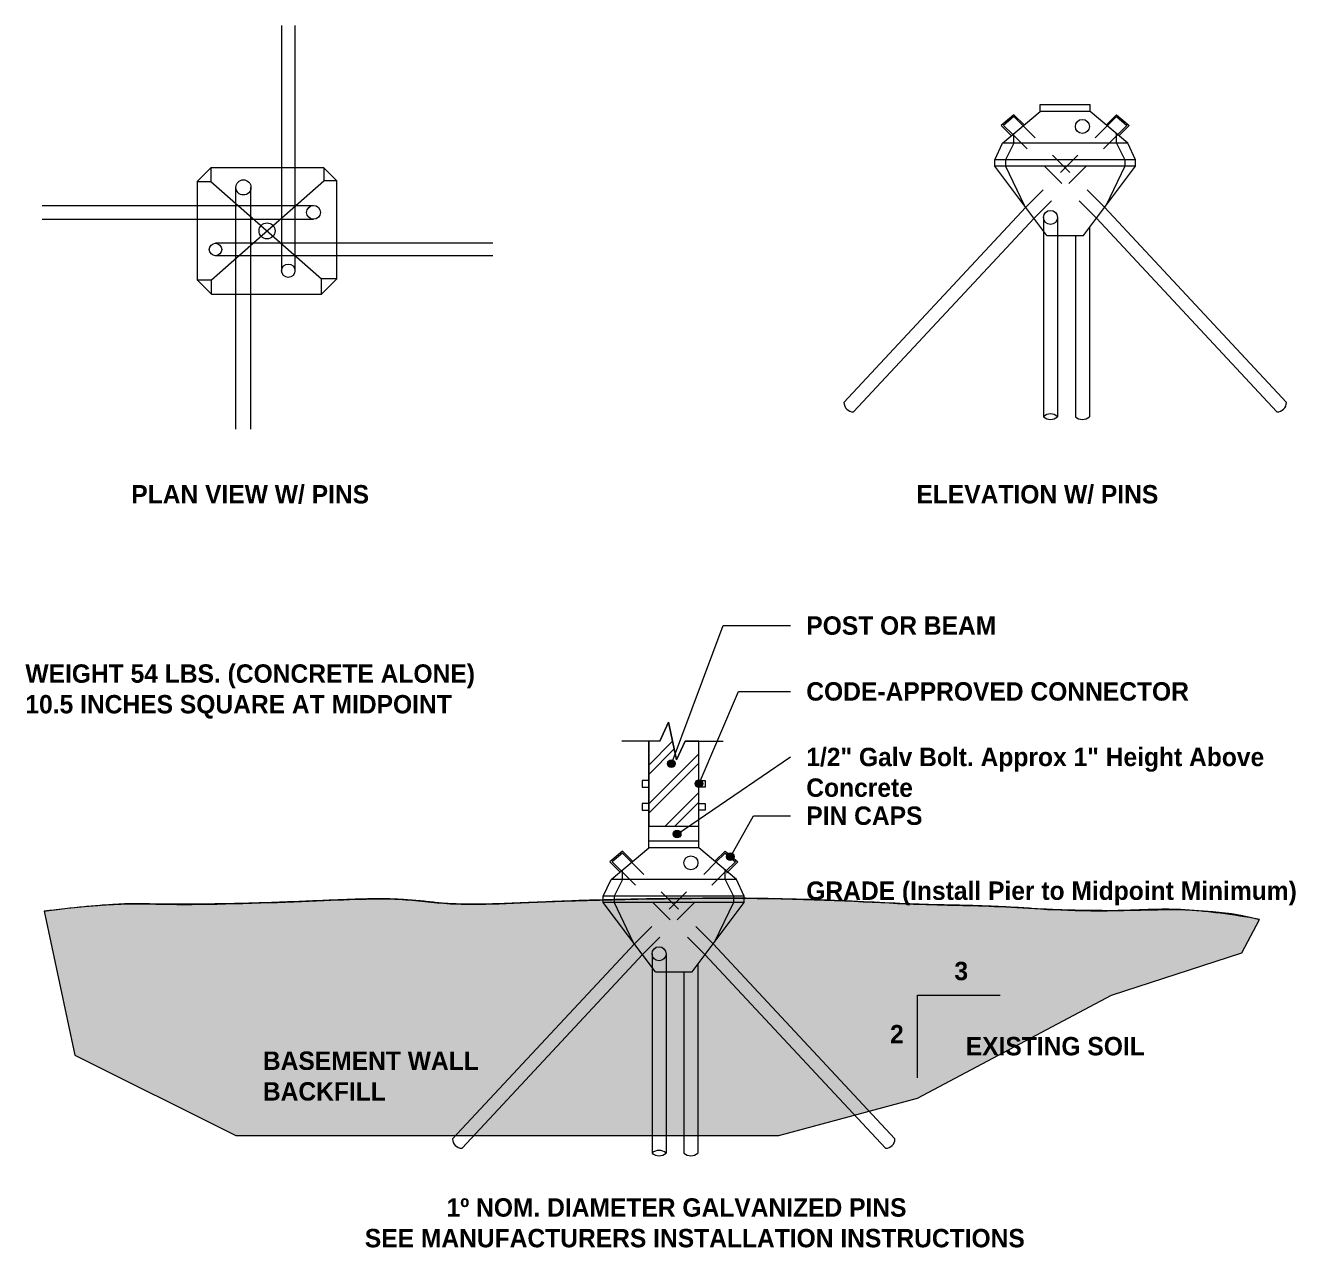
# Model space of a CAD drawing. Header units: inches. Extents: x -16566 to 235, y -92 to 81.
# Drawn here: x 74.29 to 80.77, y 74.94 to 81.17 of the extents above; entities that cross this region are included whole.
import ezdxf

# ---------------------------------------------------------------- set-up
doc = ezdxf.new("R2010")
doc.units = ezdxf.units.IN
doc.header["$MEASUREMENT"] = 0
doc.linetypes.add('Dash 1_8_', pattern=[0.25, 0.125, -0.125])
for name, color, linetype, lineweight in [('A-DETL', 90, 'Continuous', 9), ('A-DETL-GENF', 92, 'Continuous', 9), ('A-DETL-THIN', 151, 'Continuous', 9), ('G-ANNO-TEXT', 231, 'Continuous', 9)]:
    doc.layers.add(name, color=color, linetype=linetype, lineweight=lineweight)
doc.styles.add('Century Gothic_B', font='', dxfattribs={"height": 0.09375})
doc.styles.get('Century Gothic_B').set_extended_font_data('Century Gothic', bold=True)

msp = doc.modelspace()

# ---------------------------------------------------------------- hatches: boundary and pattern name
at = {"layer": 'A-DETL-GENF'}
h = msp.add_hatch(dxfattribs=at)
h.set_pattern_fill('FP_1', style=0, pattern_type=2)
h.set_pattern_definition([(45, (57.28915, 0), (-0.09899495, 0.09899495), []), (45, (57.28915, 0.15), (-0.09899495, 0.09899495), [])])
h.paths.add_polyline_path([(77.72566, 77.089), (77.72566, 77.52244), (77.65578, 77.52244), (77.61265, 77.42587), (77.57133, 77.61896), (77.5264, 77.52244), (77.47021, 77.52244), (77.47021, 77.089), (77.68769, 77.089)], flags=0)
h = msp.add_hatch(dxfattribs=at)
h.set_pattern_fill('FP_3', style=0, pattern_type=2)
h.set_pattern_definition([(0, (57.28915, 0), (0.16, 0.04), [0.013, -0.107, 0.013, -0.107, -0.64]), (0, (57.28915, 0), (0.16, 0.04), [-0.24, 0.013, -0.227, 0.013, -0.107, -0.28]), (0, (57.28915, 0), (0.16, 0.04), [-0.6, 0.013, -0.067, 0.013, -0.187]), (120, (57.34915, 0.02), (-0.114641016, 0.118564065), [0.013, -0.107, 0.013, -0.107, -0.64]), (120, (57.34915, 0.02), (-0.114641016, 0.118564065), [-0.24, 0.013, -0.227, 0.013, -0.107, -0.28]), (120, (57.34915, 0.02), (-0.114641016, 0.118564065), [-0.6, 0.013, -0.067, 0.013, -0.187]), (240, (57.36915, 0.1), (-0.045358984, -0.158564065), [0.013, -0.107, 0.013, -0.107, -0.64]), (240, (57.36915, 0.1), (-0.045358984, -0.158564065), [-0.24, 0.013, -0.227, 0.013, -0.107, -0.28]), (240, (57.36915, 0.1), (-0.045358984, -0.158564065), [-0.6, 0.013, -0.067, 0.013, -0.187])])
h.paths.add_polyline_path([(78.13351, 75.51241), (78.84065, 75.70188), (79.82859, 76.22718), (80.49434, 76.4435), (80.58319, 76.61335), (80.38371, 76.64464), (80.19194, 76.66247), (80.00526, 76.66287), (79.83154, 76.65775), (79.67946, 76.65912), (79.54393, 76.66268), (79.42397, 76.66891), (79.31585, 76.67551), (79.21641, 76.68001), (79.12286, 76.68345), (78.94196, 76.68776), (78.84867, 76.69077), (78.7511, 76.6945), (78.41696, 76.7098), (78.28909, 76.71448), (78.15068, 76.71807), (78.00322, 76.72043), (77.84597, 76.72112), (77.68393, 76.72045), (77.52054, 76.71853), (77.35983, 76.71556), (77.20604, 76.71167), (77.06197, 76.70714), (76.71086, 76.69311), (76.616, 76.69072), (76.52936, 76.69105), (76.44876, 76.69394), (76.3726, 76.70058), (76.29756, 76.70805), (76.22108, 76.71406), (76.1394, 76.71792), (76.04935, 76.71765), (75.94659, 76.71484), (75.52688, 76.69863), (75.35992, 76.69372), (75.19842, 76.69134), (75.04354, 76.69034), (74.91067, 76.69256), (74.76971, 76.69071), (74.59258, 76.67729), (74.38864, 76.6548), (74.54559, 75.9214), (75.36599, 75.51241), (77.68769, 75.51241)], flags=0)
at = {"layer": 'G-ANNO-TEXT', "lineweight": 20}
h = msp.add_hatch(color=147, dxfattribs=at)
edge = h.paths.add_edge_path(flags=0)
edge.add_arc((77.58577, 77.40644), 0.01953, 0, 360)
h = msp.add_hatch(color=147, dxfattribs=at)
edge = h.paths.add_edge_path(flags=0)
edge.add_arc((77.72673, 77.30527), 0.01953, 0, 360)
h = msp.add_hatch(color=147, dxfattribs=at)
edge = h.paths.add_edge_path(flags=0)
edge.add_arc((77.61531, 77.04846), 0.01953, 0, 360)
h = msp.add_hatch(color=147, dxfattribs=at)
edge = h.paths.add_edge_path(flags=0)
edge.add_arc((77.88687, 76.9324), 0.01953, 0, 360)

# ---------------------------------------------------------------- linework, layer by layer
at = {"layer": 'A-DETL', "linetype": 'Dash 1_8_'}
for p, q in [((79.75213, 80.18657), (79.32572, 80.61297)), ((79.79391, 80.24202), (79.37859, 80.65734)), ((79.39247, 80.24202), (79.80779, 80.65734)), ((79.43426, 80.18657), (79.86066, 80.61297)), ((77.75687, 76.43405), (77.33047, 76.86045)), ((77.79865, 76.48949), (77.38334, 76.90481)), ((77.39722, 76.48949), (77.81254, 76.90481)), ((77.439, 76.43405), (77.8654, 76.86045))]:
    msp.add_line(p, q, dxfattribs=at)
at = {"layer": 'A-DETL'}
for p, q in [((77.5264, 77.52244), (77.57133, 77.61896)), ((77.57133, 77.61896), (77.61265, 77.42587)), ((77.5264, 77.52244), (77.33337, 77.52244)), ((77.61265, 77.42587), (77.65578, 77.52244)), ((77.65578, 77.52244), (77.85062, 77.52244))]:
    msp.add_line(p, q, dxfattribs=at)
at = {"layer": 'A-DETL-THIN'}
for p, q in [((75.59911, 81.16908), (75.59911, 79.91908)), ((75.66736, 81.16908), (75.66736, 79.91908)), ((79.46546, 80.76683), (79.72092, 80.76683)), ((79.46546, 80.73023), (79.46546, 80.76683)), ((79.72092, 80.73023), (79.72092, 80.76683)), ((79.33143, 80.71377), (79.26663, 80.6594)), ((79.27395, 80.56953), (79.46546, 80.73023)), ((79.33173, 80.7042), (79.27886, 80.65984)), ((79.38323, 80.66198), (79.33143, 80.71377)), ((79.37859, 80.65734), (79.33173, 80.7042)), ((79.72092, 80.73023), (79.46546, 80.73023)), ((79.91243, 80.56953), (79.72092, 80.73023)), ((79.80315, 80.66198), (79.85495, 80.71377)), ((79.80779, 80.65734), (79.85465, 80.7042)), ((79.85465, 80.7042), (79.90752, 80.65984)), ((79.85495, 80.71377), (79.91976, 80.6594)), ((79.26663, 80.6594), (79.31938, 80.60664)), ((79.32572, 80.61297), (79.27886, 80.65984)), ((79.33173, 80.56953), (79.33173, 80.61801)), ((79.85465, 80.56953), (79.85465, 80.61801)), ((79.86066, 80.61297), (79.90752, 80.65984)), ((79.91976, 80.6594), (79.867, 80.60664)), ((79.23428, 80.48445), (79.27395, 80.56953)), ((79.91243, 80.56953), (79.27395, 80.56953)), ((79.33173, 80.56953), (79.28931, 80.48445)), ((79.85465, 80.56953), (79.89707, 80.48445)), ((79.95211, 80.48445), (79.91243, 80.56953)), ((79.95211, 80.48445), (79.23428, 80.48445)), ((79.23428, 80.45196), (79.23428, 80.48445)), ((79.28931, 80.48445), (79.28931, 80.45196)), ((79.89707, 80.48445), (79.89707, 80.45196)), ((79.95211, 80.45196), (79.95211, 80.48445)), ((75.23915, 80.44297), (75.16941, 80.37324)), ((75.81509, 80.44297), (75.23915, 80.44297)), ((75.23915, 80.44297), (75.23915, 80.37324)), ((75.88045, 80.37761), (75.81509, 80.44297)), ((75.81509, 80.44297), (75.81509, 80.37761)), ((79.95211, 80.45196), (79.23428, 80.45196)), ((79.50006, 80.09925), (79.23428, 80.45196)), ((79.28931, 80.45196), (79.38473, 80.2523)), ((79.68632, 80.09925), (79.95211, 80.45196)), ((79.89707, 80.45196), (79.80165, 80.2523)), ((75.16941, 80.37324), (75.16941, 79.87324)), ((75.16941, 80.37324), (75.23915, 80.37324)), ((75.23915, 80.37324), (75.80295, 79.87761)), ((75.24254, 79.87324), (75.81509, 80.37761)), ((75.88045, 80.37761), (75.81509, 80.37761)), ((75.88045, 79.87761), (75.88045, 80.37761)), ((75.36599, 79.11108), (75.36599, 80.34363)), ((75.44315, 79.11108), (75.44315, 80.34363)), ((74.37902, 80.25159), (75.76219, 80.25159)), ((78.46563, 79.2481), (79.39247, 80.24202)), ((80.72075, 79.2481), (79.79391, 80.24202)), ((74.37902, 80.18106), (75.76219, 80.18106)), ((78.51401, 79.19973), (79.43426, 80.18657)), ((79.48251, 80.19083), (79.48251, 79.17521)), ((79.55394, 80.19083), (79.55394, 79.17521)), ((80.67237, 79.19973), (79.75213, 80.18657)), ((79.50006, 80.09925), (79.68632, 80.09925)), ((79.64491, 80.09925), (79.64491, 79.17521)), ((79.71634, 80.13908), (79.71634, 79.17521)), ((76.67526, 80.0588), (75.26238, 80.0588)), ((76.67526, 79.99509), (75.26238, 79.99509)), ((75.16941, 79.87324), (75.24254, 79.80011)), ((75.16941, 79.87324), (75.24254, 79.87324)), ((75.24254, 79.80011), (75.24254, 79.87324)), ((75.80295, 79.80011), (75.88045, 79.87761)), ((75.88045, 79.87761), (75.80295, 79.87761)), ((75.80295, 79.80011), (75.80295, 79.87761)), ((75.24254, 79.80011), (75.80295, 79.80011)), ((77.57133, 77.61896), (77.5264, 77.52244)), ((77.61265, 77.42587), (77.57133, 77.61896)), ((77.5264, 77.52244), (77.47021, 77.52244)), ((77.47021, 77.52244), (77.47021, 77.089)), ((77.47021, 77.01431), (77.47021, 77.52244)), ((77.65578, 77.52244), (77.61265, 77.42587)), ((77.72566, 77.52244), (77.65578, 77.52244)), ((77.72566, 77.089), (77.72566, 77.52244)), ((77.72566, 77.01431), (77.72566, 77.52244)), ((77.47021, 77.32193), (77.43757, 77.32193)), ((77.43757, 77.32193), (77.43757, 77.28772)), ((77.72566, 77.32193), (77.7583, 77.32193)), ((77.7583, 77.32193), (77.7583, 77.28772)), ((77.43757, 77.28772), (77.47021, 77.28772)), ((77.7583, 77.28772), (77.72566, 77.28772)), ((77.47021, 77.20442), (77.43757, 77.20442)), ((77.43757, 77.20442), (77.43757, 77.17021)), ((77.72566, 77.20442), (77.7583, 77.20442)), ((77.7583, 77.20442), (77.7583, 77.17021)), ((77.43757, 77.17021), (77.47021, 77.17021)), ((77.7583, 77.17021), (77.72566, 77.17021)), ((77.47021, 77.089), (77.72566, 77.089)), ((77.47021, 77.089), (77.72566, 77.089)), ((77.47021, 77.01431), (77.72566, 77.01431)), ((77.47021, 76.9777), (77.47021, 77.01431)), ((77.72566, 76.9777), (77.72566, 77.01431)), ((77.33618, 76.96125), (77.27137, 76.90687)), ((77.2787, 76.81701), (77.47021, 76.9777)), ((77.33647, 76.95167), (77.28361, 76.90731)), ((77.38798, 76.90945), (77.33618, 76.96125)), ((77.38334, 76.90481), (77.33647, 76.95167)), ((77.72566, 76.9777), (77.47021, 76.9777)), ((77.91718, 76.81701), (77.72566, 76.9777)), ((77.8079, 76.90945), (77.8597, 76.96125)), ((77.81254, 76.90481), (77.8594, 76.95167)), ((77.8594, 76.95167), (77.91227, 76.90731)), ((77.8597, 76.96125), (77.9245, 76.90687)), ((77.27137, 76.90687), (77.32413, 76.85411)), ((77.33047, 76.86045), (77.28361, 76.90731)), ((77.33647, 76.81701), (77.33647, 76.86549)), ((77.8594, 76.81701), (77.8594, 76.86549)), ((77.8654, 76.86045), (77.91227, 76.90731)), ((77.9245, 76.90687), (77.86742, 76.84979)), ((77.23902, 76.73192), (77.2787, 76.81701)), ((77.91718, 76.81701), (77.2787, 76.81701)), ((77.33647, 76.81701), (77.29406, 76.73192)), ((77.8594, 76.81701), (77.90182, 76.73192)), ((77.95685, 76.73192), (77.91718, 76.81701)), ((77.95685, 76.73192), (77.23902, 76.73192)), ((77.23902, 76.69943), (77.23902, 76.73192)), ((77.29406, 76.73192), (77.29406, 76.69943)), ((77.90182, 76.73192), (77.90182, 76.69943)), ((77.95685, 76.69943), (77.95685, 76.73192)), ((74.38864, 76.6548), (74.54559, 75.9214)), ((77.95685, 76.69943), (77.23902, 76.69943)), ((77.50481, 76.34672), (77.23902, 76.69943)), ((77.29406, 76.69943), (77.38948, 76.49977)), ((77.69107, 76.34672), (77.95685, 76.69943)), ((77.90182, 76.69943), (77.8064, 76.49977)), ((80.49434, 76.4435), (80.58319, 76.61335)), ((76.47038, 75.49558), (77.39722, 76.48949)), ((78.7255, 75.49558), (77.79865, 76.48949)), ((76.51875, 75.4472), (77.439, 76.43405)), ((77.48725, 76.43831), (77.48725, 75.42268)), ((77.55868, 76.43831), (77.55868, 75.42268)), ((78.67712, 75.4472), (77.75687, 76.43405)), ((79.82859, 76.22718), (80.49434, 76.4435)), ((77.50481, 76.34672), (77.69107, 76.34672)), ((77.64965, 76.34672), (77.64965, 75.42268)), ((77.72108, 76.38656), (77.72108, 75.42268)), ((78.84065, 75.70188), (79.82859, 76.22718)), ((78.84065, 75.80617), (78.84065, 76.22718)), ((78.84065, 76.22718), (79.26166, 76.22718)), ((74.54559, 75.9214), (75.36599, 75.51241)), ((78.13351, 75.51241), (78.84065, 75.70188)), ((75.36599, 75.51241), (78.13351, 75.51241))]:
    msp.add_line(p, q, dxfattribs=at)
for centre, radius in [((79.68062, 80.65424), 0.03572), ((75.40457, 80.34363), 0.03858), ((75.76219, 80.21632), 0.03527), ((79.51822, 80.19083), 0.03572), ((75.52494, 80.12201), 0.04077), ((75.26238, 80.02695), 0.03185), ((75.63323, 79.91908), 0.03413), ((77.68537, 76.90171), 0.03572), ((77.52297, 76.43831), 0.03572)]:
    msp.add_circle(centre, radius, dxfattribs=at)
for centre, radius, start, end in [((78.51401, 79.2481), 0.04838, 180, 270), ((80.67237, 79.2481), 0.04838, 270, 0), ((79.51822, 79.13544), 0.05345, 48.07425, 131.92575), ((79.51822, 79.21498), 0.05345, 228.07425, 311.92575), ((79.68062, 79.21498), 0.05345, 228.07425, 311.92575), ((76.51875, 75.49558), 0.04838, 180, 270), ((78.67712, 75.49558), 0.04838, 270, 0), ((77.52297, 75.38291), 0.05345, 48.07425, 131.92575), ((77.52297, 75.46245), 0.05345, 228.07425, 311.92575), ((77.68537, 75.46245), 0.05345, 228.07425, 311.92575)]:
    msp.add_arc(centre, radius, start, end, dxfattribs=at)
for points, knots in [([(74.38864, 76.6548), (74.732, 76.70305), (75.00015, 76.67959), (75.81855, 76.70817), (76.1866, 76.72746), (76.50304, 76.67734), (76.98794, 76.71125), (78.15957, 76.7317), (78.82492, 76.68518), (79.25448, 76.68518), (79.76422, 76.64058), (80.33309, 76.68036), (80.58319, 76.61335)], [0, 0, 0, 0, 0.0398557, 0.08031765, 0.12220209, 0.1548415, 0.20979345, 0.2743731, 0.33738266, 0.38205554, 0.42404197, 0.46128847, 0.46128847, 0.46128847, 0.46128847]), ([(80.58319, 76.61335), (80.51541, 76.62602), (80.41566, 76.64166), (80.30268, 76.65404), (80.23906, 76.65939), (80.19191, 76.66269), (80.14491, 76.66465), (80.08223, 76.66515), (80.00472, 76.6631), (79.9299, 76.6599), (79.87263, 76.6581), (79.83127, 76.65764), (79.7915, 76.65785), (79.74005, 76.65817), (79.65436, 76.65941), (79.54123, 76.66212), (79.44159, 76.66762), (79.36881, 76.67258), (79.29757, 76.67664), (79.21553, 76.6801), (79.12236, 76.68372), (79.03221, 76.68568), (78.91256, 76.68824), (78.75536, 76.69381), (78.54116, 76.70466), (78.29593, 76.71517), (78.00967, 76.72155), (77.68473, 76.72123), (77.40995, 76.71705), (77.20464, 76.71175), (77.05908, 76.70728), (76.93086, 76.70196), (76.81338, 76.69703), (76.70928, 76.69286), (76.61466, 76.6902), (76.5425, 76.69059), (76.48863, 76.69204), (76.44856, 76.69374), (76.40972, 76.69663), (76.37257, 76.70055), (76.34175, 76.70396), (76.31676, 76.70646), (76.29757, 76.70807), (76.27832, 76.70956), (76.25298, 76.71164), (76.20879, 76.71515), (76.14068, 76.71878), (76.05129, 76.71798), (75.95025, 76.7152), (75.82723, 76.71026), (75.69115, 76.70443), (75.55582, 76.69958), (75.44192, 76.69577), (75.33238, 76.69286), (75.22469, 76.69145), (75.11894, 76.69076), (75.05513, 76.69028), (75.0076, 76.69036), (74.96335, 76.6912), (74.91094, 76.69271), (74.84643, 76.69362), (74.7716, 76.69129), (74.68541, 76.68545), (74.56318, 76.67508), (74.46109, 76.66381), (74.38864, 76.6548)], [0, 0, 0, 0, 0.0208333, 0.03125, 0.0364583, 0.0416667, 0.046875, 0.0520833, 0.0625, 0.0729167, 0.078125, 0.0833333, 0.0885417, 0.09375, 0.1041667, 0.125, 0.1458333, 0.15625, 0.1666667, 0.1875, 0.2083333, 0.2291667, 0.25, 0.2916667, 0.3333333, 0.375, 0.4166667, 0.4583333, 0.5, 0.5208333, 0.5416667, 0.5625, 0.5833333, 0.6041667, 0.625, 0.6458333, 0.65625, 0.6666667, 0.6770833, 0.6875, 0.6979167, 0.703125, 0.7083333, 0.7135417, 0.71875, 0.7291667, 0.75, 0.7708333, 0.7916667, 0.8125, 0.8333333, 0.8541667, 0.8645833, 0.875, 0.8958333, 0.90625, 0.9166667, 0.921875, 0.9270833, 0.9375, 0.9479167, 0.9583333, 0.96875, 0.9791667, 1, 1, 1, 1])]:
    msp.add_open_spline(points, degree=3, knots=knots, dxfattribs=at)
at = {"layer": 'G-ANNO-TEXT', "color": 147, "lineweight": 20}
for p, q in [((77.58577, 77.40644), (77.85008, 78.11088)), ((77.85008, 78.11088), (78.19351, 78.11088)), ((77.72673, 77.30527), (77.92724, 77.77524)), ((77.92724, 77.77524), (78.19351, 77.77524)), ((77.61531, 77.04846), (78.19351, 77.44116)), ((77.88687, 76.9324), (78.00446, 77.14201)), ((78.00446, 77.14201), (78.19351, 77.14201))]:
    msp.add_line(p, q, dxfattribs=at)
for centre in [(77.58577, 77.40644), (77.72673, 77.30527), (77.61531, 77.04846), (77.88687, 76.9324)]:
    msp.add_circle(centre, 0.01953, dxfattribs=at)

# ---------------------------------------------------------------- texts
at = {"layer": 'G-ANNO-TEXT', "color": 147, "lineweight": 20, "char_height": 0.09375, "attachment_point": 1, "style": 'Century Gothic_B'}
for s, insert, width in [('PLAN VIEW W/ PINS', (74.83302, 78.82678), 1.4802812), ('ELEVATION W/ PINS', (78.83489, 78.82678), 1.4865937), ('POST OR BEAM', (78.27351, 78.15776), 1.1425625), ('WEIGHT 54 LBS. (CONCRETE ALONE)', (74.29322, 77.9131), 2.7301562), ('CODE-APPROVED CONNECTOR', (78.27351, 77.82211), 2.4271562), ('10.5 INCHES SQUARE AT MIDPOINT', (74.29322, 77.75685), 2.638625), ('1/2" Galv Bolt. Approx 1" Height Above ', (78.27351, 77.48804), 3.0836562), ('Concrete', (78.27351, 77.33179), 0.7385625), ('PIN CAPS', (78.27351, 77.18889), 0.7227812), ('GRADE (Install Pier to Midpoint Minimum)', (78.27351, 76.80659), 3.1720312), ('\\fCentury Gothic|b1|i0|c0|p34|;3', (79.0284, 76.39736), 0.07575), ('\\fCentury Gothic|b1|i0|c0|p34|;2', (78.70043, 76.07546), 0.07575), ('EXISTING SOIL', (79.08628, 76.01428), 1.0699687), ('BASEMENT WALL', (75.50377, 75.9402), 1.249875), ('BACKFILL', (75.50377, 75.78395), 0.7006875), ('1º NOM. DIAMETER GALVANIZED PINS', (76.44005, 75.19231), 2.8690312), ('SEE MANUFACTURERS INSTALLATION INSTRUCTIONS', (76.02338, 75.03606), 3.8821875)]:
    msp.add_mtext(s, dxfattribs=dict(at, insert=insert, width=width))

doc.saveas('drawing.dxf')
